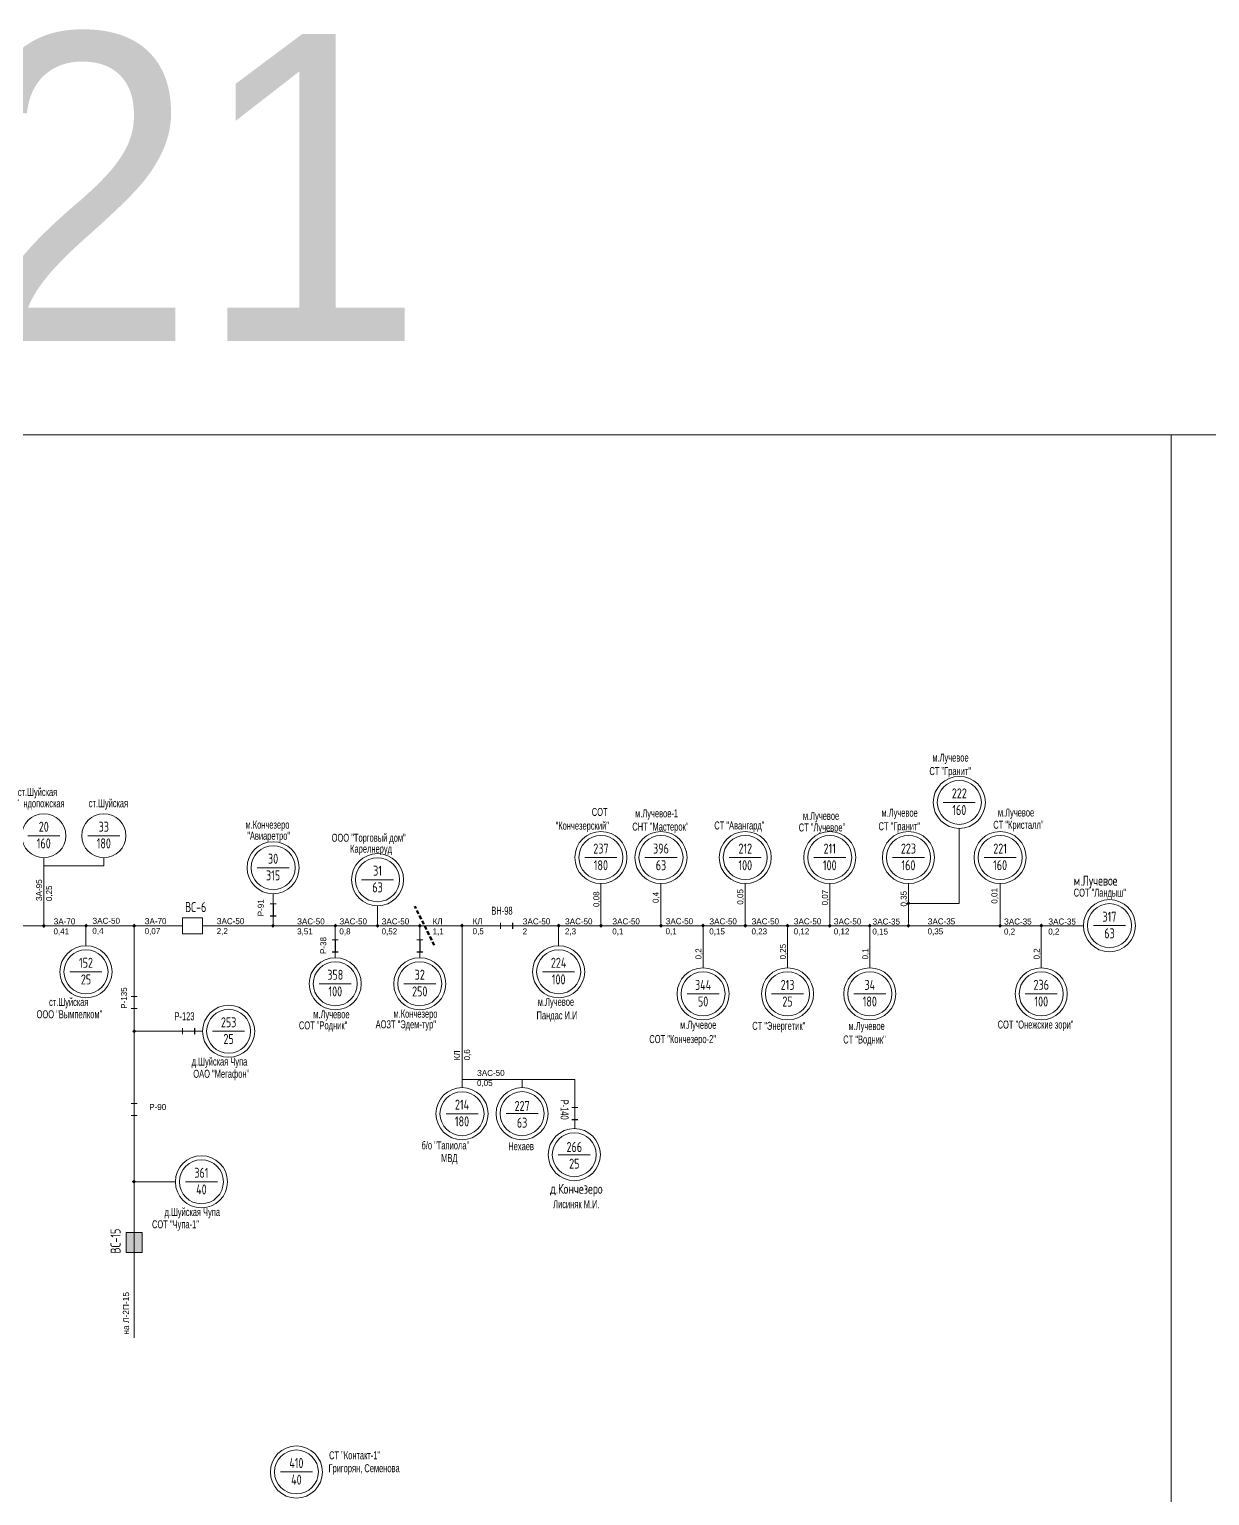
# Model space of a CAD drawing. Header units: millimetres. Extents: x 761 to 2477, y -1102 to -145.
# Drawn here: x 1239.4 to 1431.5, y -383.5 to -144.8 of the extents above; entities that cross this region are included whole.
import ezdxf
from ezdxf.enums import TextEntityAlignment as Align

# ---------------------------------------------------------------- set-up
doc = ezdxf.new("R2010")
doc.units = ezdxf.units.MM
doc.linetypes.add('HIDDEN', pattern=[9.525, 6.35, -3.175])
for name, color, linetype, lineweight in [('10_КВ', 250, 'Continuous', 18), ('АТРИБУТЫ', 7, 'Continuous', 13), ('РАЗЪЕД_РУБИЛЬН', 150, 'Continuous', 13), ('ТЕКСТ', 7, 'Continuous', 13)]:
    doc.layers.add(name, color=color, linetype=linetype, lineweight=lineweight)
doc.layers.add('Слой1', color=7, linetype='Continuous', lineweight=13, plot=False)
doc.layers.add('СХ_ОПЕРАТИВНАЯ', color=10, linetype='Continuous')
doc.layers.add('ШУНТ_РАЗЪЕД', color=161, linetype='Continuous')
doc.styles.add('ATTRIB', font='txt.shx', dxfattribs={"width": 0.7, "height": 5})
doc.styles.add('ТЕКСТ_МОДЕЛИ', font='txt.shx', dxfattribs={"width": 0.7, "height": 5})

# ---------------------------------------------------------------- blocks, each defined once
blk = doc.blocks.new('ОТВЕТВЛЕНИЕ')
at = {"color": 0, "linetype": 'ByBlock'}
blk.add_solid([(0, 1.06), (1.06, 0), (-1.06, 0), (0, -1.06)], dxfattribs=at)
blk = doc.blocks.new('ТРАНСФ_ПОДСТ')
at = {"color": 7}
blk.add_line((-8, -11), (8, -11), dxfattribs=at)
at = {"color": 0}
blk.add_circle((0, -11), 11, dxfattribs=at)
at = {"layer": 'АТРИБУТЫ', "style": 'ATTRIB', "width": 0.7, "flags": 4}
for tag, p in [('OBOZN', (0, -9)), ('MOCHNOCT', (0, -17.33))]:
    blk.add_attdef(tag, text='', height=5, dxfattribs=at).set_placement(p, align=Align.CENTER)
at = {"layer": 'АТРИБУТЫ', "style": 'ТЕКСТ_МОДЕЛИ', "width": 0.7}
blk.add_attdef('MESTO_1', text='', height=5, dxfattribs=at).set_placement((14, -11), align=Align.BOTTOM_LEFT)
blk.add_attdef('MESTO_2', text='', height=5, dxfattribs=at).set_placement((14, -12), align=Align.TOP_LEFT)
blk = doc.blocks.new('ВЫКЛЮЧАТЕЛЬ')
at = {"color": 0, "linetype": 'ByBlock'}
for p, q in [((0, 0), (0, -3)), ((0, -13), (0, -16))]:
    blk.add_line(p, q, dxfattribs=at)
blk.add_lwpolyline([(-4, -3), (4, -3), (4, -13), (-4, -13)], close=True, dxfattribs=at)
at = {"layer": 'АТРИБУТЫ', "style": 'ATTRIB', "width": 0.7}
blk.add_attdef('ДИСП_НОМ', text='', height=5, dxfattribs=at).set_placement((-6, -8), align=Align.MIDDLE_RIGHT)
at = {"layer": 'АТРИБУТЫ', "style": 'ATTRIB', "width": 0.7, "flags": 1}
blk.add_attdef('КОД', text='', height=5, dxfattribs=at).set_placement((-6, -14), align=Align.MIDDLE_RIGHT)
blk = doc.blocks.new('РАЗЪЕДИНИТЕЛЬ')
at = {"color": 0, "linetype": 'ByBlock'}
for p, q in [((0, 0), (0, -3)), ((0, -9), (0, -12))]:
    blk.add_line(p, q, dxfattribs=at)
at = {"layer": 'РАЗЪЕД_РУБИЛЬН', "color": 0, "linetype": 'ByBlock'}
blk.add_line((-1.5, -3), (1.5, -3), dxfattribs=at)
at = {"layer": 'СХ_ОПЕРАТИВНАЯ', "color": 0, "linetype": 'ByBlock'}
blk.add_line((-1.5, -9), (1.5, -9), dxfattribs=at)
at = {"layer": 'ШУНТ_РАЗЪЕД', "color": 0}
blk.add_line((0, -3), (0, -9), dxfattribs=at)
at = {"layer": 'РАЗЪЕД_РУБИЛЬН', "color": 7, "style": 'ATTRIB', "width": 0.7}
blk.add_attdef('ДИСП_НОМ', text='', height=5, dxfattribs=at).set_placement((-4.75, -6), align=Align.MIDDLE_RIGHT)
at = {"layer": 'РАЗЪЕД_РУБИЛЬН', "color": 7, "style": 'ATTRIB', "width": 0.7, "flags": 1}
blk.add_attdef('КОД', text='', height=5, dxfattribs=at).set_placement((-4.75, -12), align=Align.MIDDLE_RIGHT)
blk = doc.blocks.new('ВЫКЛ_НАГРУЗКИ')
at = {"color": 0, "linetype": 'ByBlock'}
for p, q in [((0, 0), (0, -3)), ((0, -9), (0, -12))]:
    blk.add_line(p, q, dxfattribs=at)
at = {"layer": 'РАЗЪЕД_РУБИЛЬН', "color": 0, "linetype": 'ByBlock'}
blk.add_line((-1.5, -3), (1.5, -3), dxfattribs=at)
at = {"layer": 'СХ_ОПЕРАТИВНАЯ', "color": 0, "linetype": 'ByBlock'}
blk.add_line((-1.5, -9), (1.5, -9), dxfattribs=at)
at = {"layer": 'РАЗЪЕД_РУБИЛЬН', "color": 7, "style": 'ATTRIB', "width": 0.7}
blk.add_attdef('ДИСП_НОМ', text='', height=5, dxfattribs=at).set_placement((-4.75, -6), align=Align.MIDDLE_RIGHT)
at = {"layer": 'РАЗЪЕД_РУБИЛЬН', "color": 7, "style": 'ATTRIB', "width": 0.7, "flags": 1}
blk.add_attdef('КОД', text='', height=5, dxfattribs=at).set_placement((-4.75, -12), align=Align.MIDDLE_RIGHT)

msp = doc.modelspace()

# ---------------------------------------------------------------- hatches: boundary and pattern name
at = {"layer": '10_КВ'}
h = msp.add_hatch(color=7, dxfattribs=at)
h.dxf.hatch_style = 1
h.paths.add_polyline_path([(1257.75, -340.7), (1255.14, -340.7), (1255.14, -343.96), (1257.75, -343.96)])
edge = h.paths.add_edge_path()
edge.add_line((1256.44, -343.96), (1256.44, -344.94))
edge = h.paths.add_edge_path()
edge.add_line((1256.44, -339.72), (1256.44, -340.7))
h.paths.add_polyline_path([(1254.63, -345.4), (1254.63, -339.64), (1252.19, -339.64), (1252.19, -345.4)], flags=9)

# ---------------------------------------------------------------- linework, layer by layer
at = {"layer": '10_КВ', "color": 7}
for p, q in [((1390.76, -274.87), (1390.76, -287.09)), ((1241.73, -280.95), (1241.73, -279.65)), ((1241.73, -290.73), (1241.73, -280.95)), ((1241.73, -280.95), (1251.5, -280.95)), ((1251.5, -280.95), (1251.5, -279.65)), ((1332.42, -290.38), (1332.42, -283.86)), ((1342.2, -290.38), (1342.2, -283.86)), ((1355.92, -290.38), (1355.92, -283.86)), ((1369.67, -290.37), (1369.67, -283.86)), ((1382.48, -290.37), (1382.48, -283.86)), ((1397.4, -290.37), (1397.4, -283.86)), ((1279.06, -286.17), (1279.06, -285.51)), ((1296.06, -290.73), (1296.06, -287.47)), ((1383.99, -287.09), (1382.48, -287.09)), ((1390.76, -287.09), (1383.99, -287.09)), ((1236.63, -290.73), (1241.73, -290.73)), ((1242.08, -290.73), (1248.6, -290.73)), ((1248.6, -293.99), (1248.6, -290.73)), ((1248.96, -290.73), (1256.1, -290.73)), ((1256.44, -291.07), (1256.44, -301.27)), ((1256.79, -290.73), (1263.31, -290.73)), ((1268.52, -290.73), (1278.72, -290.73)), ((1279.06, -290.73), (1279.06, -290.08)), ((1279.41, -290.73), (1289.18, -290.73)), ((1289.18, -290.73), (1289.18, -292.03)), ((1289.54, -290.73), (1296.06, -290.73)), ((1296.42, -290.73), (1302.93, -290.73)), ((1302.93, -290.73), (1302.93, -292.03)), ((1303.29, -290.73), (1309.81, -290.73)), ((1309.81, -290.73), (1309.81, -317.1)), ((1310.16, -290.72), (1323.2, -290.72)), ((1316.09, -290.72), (1318.04, -290.72)), ((1319.02, -290.72), (1325.54, -290.72)), ((1325.54, -293.98), (1325.54, -290.72)), ((1325.89, -290.72), (1342.18, -290.72)), ((1342.18, -290.72), (1348.7, -290.72)), ((1349.05, -297.59), (1349.05, -291.07)), ((1349.39, -290.72), (1355.91, -290.72)), ((1356.27, -290.72), (1362.78, -290.72)), ((1362.8, -297.58), (1362.8, -291.07)), ((1363.14, -290.72), (1376.17, -290.72)), ((1376.19, -297.58), (1376.19, -291.07)), ((1376.53, -290.72), (1383.05, -290.72)), ((1383.05, -290.72), (1397.57, -290.72)), ((1397.57, -290.72), (1404.09, -290.72)), ((1404.1, -297.58), (1404.1, -291.06)), ((1404.44, -290.72), (1410.96, -290.72)), ((1255.95, -302.25), (1256.93, -302.25)), ((1256.44, -301.27), (1256.44, -302.25)), ((1256.44, -304.21), (1256.44, -302.25)), ((1255.95, -304.21), (1256.93, -304.21)), ((1256.44, -305.18), (1256.44, -304.21)), ((1256.44, -305.18), (1256.44, -346.5)), ((1263.32, -307.91), (1256.44, -307.91)), ((1267.58, -307.91), (1264.3, -307.91)), ((1267.23, -307.91), (1267.58, -307.91)), ((1309.81, -311.97), (1309.81, -313.28)), ((1309.81, -315.79), (1319.58, -315.79)), ((1319.58, -315.79), (1319.58, -317.09)), ((1319.58, -315.79), (1328.16, -315.79)), ((1328.16, -315.79), (1328.16, -319.37)), ((1255.95, -319.68), (1256.93, -319.68)), ((1256.44, -321.64), (1256.44, -319.68)), ((1255.95, -321.64), (1256.93, -321.64)), ((1328.16, -320.35), (1328.16, -323.28)), ((1328.16, -323.28), (1328.16, -323.77)), ((1263.15, -332.42), (1256.44, -332.42)), ((1256.44, -346.5), (1256.44, -357.85))]:
    msp.add_line(p, q, dxfattribs=at)
at = {"layer": '10_КВ', "color": 6, "linetype": 'HIDDEN', "lineweight": 60, "ltscale": 0.1}
msp.add_line((1305.3, -293.9), (1302.11, -287.55), dxfattribs=at)
at = {"layer": '10_КВ', "color": 7}
for centre in [(1390.76, -270.64), (1332.42, -279.62), (1342.2, -279.62), (1355.92, -279.62), (1369.67, -279.62), (1382.48, -279.62), (1397.4, -279.62), (1279.06, -281.28), (1296.06, -283.23), (1415.2, -290.72), (1248.6, -298.22), (1289.18, -300.18), (1302.93, -300.18), (1325.54, -298.22), (1349.05, -301.82), (1362.8, -301.82), (1376.19, -301.82), (1404.1, -301.82), (1271.82, -307.91), (1309.81, -321.33), (1319.59, -321.33), (1328.09, -328), (1267.39, -332.42), (1282.85, -379.68)]:
    msp.add_circle(centre, 4.24, dxfattribs=at)
at = {"layer": 'Слой1', "color": 7}
msp.add_line((1425.25, -210.8), (1425.25, -507.8), dxfattribs=at)
at = {"layer": 'Слой1', "color": 3}
for points in [[(1005.25, -507.8), (1425.25, -507.8), (1425.25, -210.8), (1005.25, -210.8)], [(1425.25, -507.8), (1845.25, -507.8), (1845.25, -210.8), (1425.25, -210.8)]]:
    msp.add_lwpolyline(points, close=True, dxfattribs=at)

# ---------------------------------------------------------------- block references
at = {"layer": '10_КВ', "color": 7}
ref = msp.add_blockref('ТРАНСФ_ПОДСТ', (1390.76, -267.05), dxfattribs=dict(at, xscale=0.3258287999998697, yscale=0.3258287999998697, zscale=0.3258287999998697))
ref.add_attrib('MESTO_1', 'м.Лучевое', dxfattribs={"layer": 'АТРИБУТЫ', "height": 1.303, "width": 0.7}).set_placement((1386.37, -264.39), align=Align.BOTTOM_LEFT)
ref.add_attrib('MESTO_2', 'СТ "Гранит"', dxfattribs={"layer": 'АТРИБУТЫ', "height": 1.3033, "width": 0.7}).set_placement((1385.89, -264.89), align=Align.TOP_LEFT)
ref.add_attrib('OBOZN', '222', dxfattribs={"layer": 'АТРИБУТЫ', "height": 1.629, "style": 'ATTRIB', "width": 0.7, "flags": 4}).set_placement((1390.76, -269.99), align=Align.CENTER)
ref.add_attrib('MOCHNOCT', '160', dxfattribs={"layer": 'АТРИБУТЫ', "height": 1.629, "style": 'ATTRIB', "width": 0.7, "flags": 4}).set_placement((1390.76, -272.7), align=Align.CENTER)
ref = msp.add_blockref('ТРАНСФ_ПОДСТ', (1241.73, -272.48), dxfattribs=dict(at, xscale=0.3258287999998697, yscale=0.3258287999998697, zscale=0.3258287999998697))
ref.add_attrib('MESTO_1', 'ст.Шуйская', dxfattribs={"layer": 'АТРИБУТЫ', "height": 1.303, "width": 0.7}).set_placement((1237.51, -270), align=Align.BOTTOM_LEFT)
ref.add_attrib('MESTO_2', 'ул.Кондопожская', dxfattribs={"layer": 'АТРИБУТЫ', "height": 1.3033, "width": 0.7}).set_placement((1235.36, -270.15), align=Align.TOP_LEFT)
ref.add_attrib('OBOZN', '20', dxfattribs={"layer": 'АТРИБУТЫ', "height": 1.629, "style": 'ATTRIB', "width": 0.7, "flags": 4}).set_placement((1241.73, -275.42), align=Align.CENTER)
ref.add_attrib('MOCHNOCT', '160', dxfattribs={"layer": 'АТРИБУТЫ', "height": 1.629, "style": 'ATTRIB', "width": 0.7, "flags": 4}).set_placement((1241.73, -278.13), align=Align.CENTER)
ref = msp.add_blockref('ТРАНСФ_ПОДСТ', (1251.5, -272.48), dxfattribs=dict(at, xscale=0.3258287999998697, yscale=0.3258287999998697, zscale=0.3258287999998697))
ref.add_attrib('MESTO_1', 'ст.Шуйская', dxfattribs={"layer": 'АТРИБУТЫ', "height": 1.303, "width": 0.7}).set_placement((1249.05, -271.82), align=Align.BOTTOM_LEFT)
ref.add_attrib('OBOZN', '33', dxfattribs={"layer": 'АТРИБУТЫ', "height": 1.629, "style": 'ATTRIB', "width": 0.7, "flags": 4}).set_placement((1251.5, -275.42), align=Align.CENTER)
ref.add_attrib('MOCHNOCT', '180', dxfattribs={"layer": 'АТРИБУТЫ', "height": 1.629, "style": 'ATTRIB', "width": 0.7, "flags": 4}).set_placement((1251.5, -278.13), align=Align.CENTER)
ref = msp.add_blockref('ТРАНСФ_ПОДСТ', (1332.42, -276.04), dxfattribs=dict(at, xscale=0.3258287999998697, yscale=0.3258287999998697, zscale=0.3258287999998697))
ref.add_attrib('MESTO_1', 'СОТ', dxfattribs={"layer": 'АТРИБУТЫ', "height": 1.303, "width": 0.7}).set_placement((1330.93, -273.24), align=Align.BOTTOM_LEFT)
ref.add_attrib('MESTO_2', '"Кончезерский"', dxfattribs={"layer": 'АТРИБУТЫ', "height": 1.3033, "width": 0.7}).set_placement((1325.05, -273.78), align=Align.TOP_LEFT)
ref.add_attrib('OBOZN', '237', dxfattribs={"layer": 'АТРИБУТЫ', "height": 1.629, "style": 'ATTRIB', "width": 0.7, "flags": 4}).set_placement((1332.42, -278.97), align=Align.CENTER)
ref.add_attrib('MOCHNOCT', '180', dxfattribs={"layer": 'АТРИБУТЫ', "height": 1.629, "style": 'ATTRIB', "width": 0.7, "flags": 4}).set_placement((1332.42, -281.69), align=Align.CENTER)
ref = msp.add_blockref('ТРАНСФ_ПОДСТ', (1342.2, -276.04), dxfattribs=dict(at, xscale=0.3258287999998697, yscale=0.3258287999998697, zscale=0.3258287999998697))
ref.add_attrib('MESTO_1', 'м.Лучевое-1', dxfattribs={"layer": 'АТРИБУТЫ', "height": 1.3033, "width": 0.7}).set_placement((1337.99, -273.47), align=Align.BOTTOM_LEFT)
ref.add_attrib('MESTO_2', 'СНТ "Мастерок"', dxfattribs={"layer": 'АТРИБУТЫ', "height": 1.3033, "width": 0.7}).set_placement((1337.53, -273.93), align=Align.TOP_LEFT)
ref.add_attrib('OBOZN', '396', dxfattribs={"layer": 'АТРИБУТЫ', "height": 1.629, "style": 'ATTRIB', "width": 0.7, "flags": 4}).set_placement((1342.2, -278.97), align=Align.CENTER)
ref.add_attrib('MOCHNOCT', '63', dxfattribs={"layer": 'АТРИБУТЫ', "height": 1.629, "style": 'ATTRIB', "width": 0.7, "flags": 4}).set_placement((1342.2, -281.69), align=Align.CENTER)
ref = msp.add_blockref('ТРАНСФ_ПОДСТ', (1369.67, -276.04), dxfattribs=dict(at, xscale=0.3258287999998697, yscale=0.3258287999998697, zscale=0.3258287999998697))
ref.add_attrib('MESTO_1', 'м.Лучевое', dxfattribs={"layer": 'АТРИБУТЫ', "height": 1.303, "width": 0.7}).set_placement((1365.3, -273.88), align=Align.BOTTOM_LEFT)
ref.add_attrib('MESTO_2', 'СТ "Лучевое"', dxfattribs={"layer": 'АТРИБУТЫ', "height": 1.3033, "width": 0.7}).set_placement((1364.62, -274.07), align=Align.TOP_LEFT)
ref.add_attrib('OBOZN', '211', dxfattribs={"layer": 'АТРИБУТЫ', "height": 1.629, "style": 'ATTRIB', "width": 0.7, "flags": 4}).set_placement((1369.67, -278.97), align=Align.CENTER)
ref.add_attrib('MOCHNOCT', '100', dxfattribs={"layer": 'АТРИБУТЫ', "height": 1.629, "style": 'ATTRIB', "width": 0.7, "flags": 4}).set_placement((1369.67, -281.69), align=Align.CENTER)
ref = msp.add_blockref('ТРАНСФ_ПОДСТ', (1382.48, -276.04), dxfattribs=dict(at, xscale=0.3258287999998697, yscale=0.3258287999998697, zscale=0.3258287999998697))
ref.add_attrib('MESTO_1', 'м.Лучевое', dxfattribs={"layer": 'АТРИБУТЫ', "height": 1.303, "width": 0.7}).set_placement((1378.09, -273.37), align=Align.BOTTOM_LEFT)
ref.add_attrib('MESTO_2', 'СТ "Гранит"', dxfattribs={"layer": 'АТРИБУТЫ', "height": 1.3033, "width": 0.7}).set_placement((1377.61, -273.87), align=Align.TOP_LEFT)
ref.add_attrib('OBOZN', '223', dxfattribs={"layer": 'АТРИБУТЫ', "height": 1.629, "style": 'ATTRIB', "width": 0.7, "flags": 4}).set_placement((1382.48, -278.97), align=Align.CENTER)
ref.add_attrib('MOCHNOCT', '160', dxfattribs={"layer": 'АТРИБУТЫ', "height": 1.629, "style": 'ATTRIB', "width": 0.7, "flags": 4}).set_placement((1382.48, -281.69), align=Align.CENTER)
ref = msp.add_blockref('ТРАНСФ_ПОДСТ', (1397.4, -276.04), dxfattribs=dict(at, xscale=0.3258287999998697, yscale=0.3258287999998697, zscale=0.3258287999998697))
ref.add_attrib('MESTO_1', 'м.Лучевое', dxfattribs={"layer": 'АТРИБУТЫ', "height": 1.303, "width": 0.7}).set_placement((1397.04, -273.33), align=Align.BOTTOM_LEFT)
ref.add_attrib('MESTO_2', 'СТ "Кристалл"', dxfattribs={"layer": 'АТРИБУТЫ', "height": 1.3033, "width": 0.7}).set_placement((1396.29, -273.64), align=Align.TOP_LEFT)
ref.add_attrib('OBOZN', '221', dxfattribs={"layer": 'АТРИБУТЫ', "height": 1.629, "style": 'ATTRIB', "width": 0.7, "flags": 4}).set_placement((1397.4, -278.97), align=Align.CENTER)
ref.add_attrib('MOCHNOCT', '160', dxfattribs={"layer": 'АТРИБУТЫ', "height": 1.629, "style": 'ATTRIB', "width": 0.7, "flags": 4}).set_placement((1397.4, -281.68), align=Align.CENTER)
ref = msp.add_blockref('ТРАНСФ_ПОДСТ', (1279.06, -277.69), dxfattribs=dict(at, xscale=0.3258287999998697, yscale=0.3258287999998697, zscale=0.3258287999998697))
ref.add_attrib('MESTO_1', 'м.Кончезеро', dxfattribs={"layer": 'АТРИБУТЫ', "height": 1.3033, "width": 0.7}).set_placement((1274.57, -275.31), align=Align.BOTTOM_LEFT)
ref.add_attrib('MESTO_2', '"Авиаретро"', dxfattribs={"layer": 'АТРИБУТЫ', "height": 1.3033, "width": 0.7}).set_placement((1274.85, -275.42), align=Align.TOP_LEFT)
ref.add_attrib('OBOZN', '30', dxfattribs={"layer": 'АТРИБУТЫ', "height": 1.629, "style": 'ATTRIB', "width": 0.7, "flags": 4}).set_placement((1279.06, -280.63), align=Align.CENTER)
ref.add_attrib('MOCHNOCT', '315', dxfattribs={"layer": 'АТРИБУТЫ', "height": 1.629, "style": 'ATTRIB', "width": 0.7, "flags": 4}).set_placement((1279.06, -283.34), align=Align.CENTER)
ref = msp.add_blockref('ТРАНСФ_ПОДСТ', (1355.92, -276.04), dxfattribs=dict(at, xscale=0.3258287999998697, yscale=0.3258287999998697, zscale=0.3258287999998697))
ref.add_attrib('MESTO_1', 'СТ "Авангард"', dxfattribs={"layer": 'АТРИБУТЫ', "height": 1.3033, "width": 0.7}).set_placement((1350.88, -275.44), align=Align.BOTTOM_LEFT)
ref.add_attrib('OBOZN', '212', dxfattribs={"layer": 'АТРИБУТЫ', "height": 1.629, "style": 'ATTRIB', "width": 0.7, "flags": 4}).set_placement((1355.92, -278.97), align=Align.CENTER)
ref.add_attrib('MOCHNOCT', '100', dxfattribs={"layer": 'АТРИБУТЫ', "height": 1.629, "style": 'ATTRIB', "width": 0.7, "flags": 4}).set_placement((1355.92, -281.69), align=Align.CENTER)
ref = msp.add_blockref('ТРАНСФ_ПОДСТ', (1296.06, -279.65), dxfattribs=dict(at, xscale=0.3258287999998697, yscale=0.3258287999998697, zscale=0.3258287999998697))
ref.add_attrib('MESTO_1', 'ООО "Торговый дом"', dxfattribs={"layer": 'АТРИБУТЫ', "height": 1.3033, "width": 0.7}).set_placement((1288.59, -277.44), align=Align.BOTTOM_LEFT)
ref.add_attrib('MESTO_2', 'Карелнеруд', dxfattribs={"layer": 'АТРИБУТЫ', "height": 1.303, "width": 0.7}).set_placement((1291.6, -277.53), align=Align.TOP_LEFT)
ref.add_attrib('OBOZN', '31', dxfattribs={"layer": 'АТРИБУТЫ', "height": 1.629, "style": 'ATTRIB', "width": 0.7, "flags": 4}).set_placement((1296.06, -282.58), align=Align.CENTER)
ref.add_attrib('MOCHNOCT', '63', dxfattribs={"layer": 'АТРИБУТЫ', "height": 1.629, "style": 'ATTRIB', "width": 0.7, "flags": 4}).set_placement((1296.06, -285.3), align=Align.CENTER)
ref = msp.add_blockref('ТРАНСФ_ПОДСТ', (1415.2, -287.13), dxfattribs=dict(at, xscale=0.3258287999998697, yscale=0.3258287999998697, zscale=0.3258287999998697))
ref.add_attrib('MESTO_1', 'м.Лучевое ', dxfattribs={"layer": 'АТРИБУТЫ', "height": 1.629, "style": 'ТЕКСТ_МОДЕЛИ', "width": 0.7}).set_placement((1409.38, -284.68), align=Align.BOTTOM_LEFT)
ref.add_attrib('MESTO_2', 'СОТ "Ландыш"', dxfattribs={"layer": 'АТРИБУТЫ', "height": 1.3033, "width": 0.7}).set_placement((1409.38, -284.68), align=Align.TOP_LEFT)
ref.add_attrib('OBOZN', '317', dxfattribs={"layer": 'АТРИБУТЫ', "height": 1.629, "style": 'ATTRIB', "width": 0.7, "flags": 4}).set_placement((1415.2, -290.07), align=Align.CENTER)
ref.add_attrib('MOCHNOCT', '63', dxfattribs={"layer": 'АТРИБУТЫ', "height": 1.629, "style": 'ATTRIB', "width": 0.7, "flags": 4}).set_placement((1415.2, -292.78), align=Align.CENTER)
at = {"layer": '10_КВ', "color": 7, "xscale": 0.3258287999998697, "yscale": 0.3258287999998697, "zscale": 0.3258287999998697}
for name, p in [('РАЗЪЕДИНИТЕЛЬ', (1279.06, -286.17)), ('ОТВЕТВЛЕНИЕ', (1382.48, -287.09)), ('ОТВЕТВЛЕНИЕ', (1241.74, -290.73)), ('ОТВЕТВЛЕНИЕ', (1248.61, -290.73)), ('ОТВЕТВЛЕНИЕ', (1256.44, -290.73)), ('ОТВЕТВЛЕНИЕ', (1279.06, -290.73)), ('ОТВЕТВЛЕНИЕ', (1289.2, -290.73)), ('ОТВЕТВЛЕНИЕ', (1296.07, -290.73)), ('ОТВЕТВЛЕНИЕ', (1302.94, -290.73)), ('ОТВЕТВЛЕНИЕ', (1309.82, -290.72)), ('ОТВЕТВЛЕНИЕ', (1325.55, -290.72)), ('ОТВЕТВЛЕНИЕ', (1332.42, -290.72)), ('ОТВЕТВЛЕНИЕ', (1342.2, -290.72)), ('ОТВЕТВЛЕНИЕ', (1349.05, -290.72)), ('ОТВЕТВЛЕНИЕ', (1355.92, -290.72)), ('ОТВЕТВЛЕНИЕ', (1362.8, -290.72)), ('ОТВЕТВЛЕНИЕ', (1369.67, -290.72)), ('ОТВЕТВЛЕНИЕ', (1376.19, -290.72)), ('ОТВЕТВЛЕНИЕ', (1382.48, -290.72)), ('ОТВЕТВЛЕНИЕ', (1397.4, -290.72)), ('ОТВЕТВЛЕНИЕ', (1404.1, -290.72)), ('РАЗЪЕДИНИТЕЛЬ', (1289.18, -292.03)), ('РАЗЪЕДИНИТЕЛЬ', (1302.93, -292.03)), ('ОТВЕТВЛЕНИЕ', (1256.46, -307.91)), ('ОТВЕТВЛЕНИЕ', (1256.42, -332.39))]:
    msp.add_blockref(name, p, dxfattribs=at)
at = {"layer": '10_КВ', "color": 7}
ref = msp.add_blockref('ВЫКЛЮЧАТЕЛЬ', (1268.52, -290.73), dxfattribs=dict(at, xscale=-0.3258287999998697, yscale=0.3258287999999857, zscale=0.3258288000000001, rotation=270))
ref.add_attrib('ДИСП_НОМ', 'ВС-6', dxfattribs={"layer": 'АТРИБУТЫ', "height": 1.629, "style": 'ATTRIB', "width": 0.7}).set_placement((1268.19, -287.69), align=Align.MIDDLE_RIGHT)
ref = msp.add_blockref('ВЫКЛ_НАГРУЗКИ', (1315.11, -290.72), dxfattribs=dict(at, xscale=-0.3258288000000147, yscale=0.3258288000000147, zscale=0.3258288000000001, rotation=90))
ref.add_attrib('ДИСП_НОМ', 'ВН-98', dxfattribs={"layer": 'РАЗЪЕД_РУБИЛЬН', "color": 7, "height": 1.303, "width": 0.7}).set_placement((1318.04, -288.28), align=Align.MIDDLE_RIGHT)
at = {"layer": '10_КВ', "color": 7, "xscale": -0.3258287999998695, "yscale": 0.3258287999998698, "zscale": 0.3258287999998697, "rotation": 180.0249082822256}
msp.add_blockref('ОТВЕТВЛЕНИЕ', (1309.82, -290.73), dxfattribs=at)
at = {"layer": '10_КВ', "color": 7}
ref = msp.add_blockref('ТРАНСФ_ПОДСТ', (1248.6, -294.64), dxfattribs=dict(at, xscale=0.3258287999998697, yscale=0.3258287999998697, zscale=0.3258287999998697))
ref.add_attrib('MESTO_1', 'ст.Шуйская', dxfattribs={"layer": 'АТРИБУТЫ', "height": 1.303, "width": 0.7}).set_placement((1242.59, -304.19), align=Align.BOTTOM_LEFT)
ref.add_attrib('MESTO_2', 'ООО "Вымпелком"', dxfattribs={"layer": 'АТРИБУТЫ', "height": 1.3033, "width": 0.7}).set_placement((1240.56, -304.49), align=Align.TOP_LEFT)
ref.add_attrib('OBOZN', '152', dxfattribs={"layer": 'АТРИБУТЫ', "height": 1.629, "style": 'ATTRIB', "width": 0.7, "flags": 4}).set_placement((1248.6, -297.57), align=Align.CENTER)
ref.add_attrib('MOCHNOCT', '25', dxfattribs={"layer": 'АТРИБУТЫ', "height": 1.629, "style": 'ATTRIB', "width": 0.7, "flags": 4}).set_placement((1248.6, -300.29), align=Align.CENTER)
ref = msp.add_blockref('ТРАНСФ_ПОДСТ', (1325.54, -294.63), dxfattribs=dict(at, xscale=0.3258287999998697, yscale=0.3258287999998697, zscale=0.3258287999998697))
ref.add_attrib('MESTO_1', 'м.Лучевое', dxfattribs={"layer": 'АТРИБУТЫ', "height": 1.303, "width": 0.7}).set_placement((1322.15, -304.16), align=Align.BOTTOM_LEFT)
ref.add_attrib('MESTO_2', 'Пандас И.И', dxfattribs={"layer": 'АТРИБУТЫ', "height": 1.303, "width": 0.7}).set_placement((1321.94, -304.67), align=Align.TOP_LEFT)
ref.add_attrib('OBOZN', '224', dxfattribs={"layer": 'АТРИБУТЫ', "height": 1.629, "style": 'ATTRIB', "width": 0.7, "flags": 4}).set_placement((1325.54, -297.57), align=Align.CENTER)
ref.add_attrib('MOCHNOCT', '100', dxfattribs={"layer": 'АТРИБУТЫ', "height": 1.629, "style": 'ATTRIB', "width": 0.7, "flags": 4}).set_placement((1325.54, -300.28), align=Align.CENTER)
ref = msp.add_blockref('ТРАНСФ_ПОДСТ', (1289.18, -296.59), dxfattribs=dict(at, xscale=0.3258287999998697, yscale=0.3258287999998697, zscale=0.3258287999998697))
ref.add_attrib('MESTO_1', 'м.Лучевое', dxfattribs={"layer": 'АТРИБУТЫ', "height": 1.303, "width": 0.7}).set_placement((1285.6, -306.19), align=Align.BOTTOM_LEFT)
ref.add_attrib('MESTO_2', 'СОТ "Родник"', dxfattribs={"layer": 'АТРИБУТЫ', "height": 1.3033, "width": 0.7}).set_placement((1283.26, -306.3), align=Align.TOP_LEFT)
ref.add_attrib('OBOZN', '358', dxfattribs={"layer": 'АТРИБУТЫ', "height": 1.629, "style": 'ATTRIB', "width": 0.7, "flags": 4}).set_placement((1289.18, -299.53), align=Align.CENTER)
ref.add_attrib('MOCHNOCT', '100', dxfattribs={"layer": 'АТРИБУТЫ', "height": 1.629, "style": 'ATTRIB', "width": 0.7, "flags": 4}).set_placement((1289.18, -302.24), align=Align.CENTER)
ref = msp.add_blockref('ТРАНСФ_ПОДСТ', (1302.93, -296.59), dxfattribs=dict(at, xscale=0.3258287999998697, yscale=0.3258287999998697, zscale=0.3258287999998697))
ref.add_attrib('MESTO_1', 'м.Кончезеро', dxfattribs={"layer": 'АТРИБУТЫ', "height": 1.3033, "width": 0.7}).set_placement((1298.66, -306.1), align=Align.BOTTOM_LEFT)
ref.add_attrib('MESTO_2', 'АОЗТ "Эдем-тур"', dxfattribs={"layer": 'АТРИБУТЫ', "height": 1.3033, "width": 0.7}).set_placement((1295.75, -306.13), align=Align.TOP_LEFT)
ref.add_attrib('OBOZN', '32', dxfattribs={"layer": 'АТРИБУТЫ', "height": 1.629, "style": 'ATTRIB', "width": 0.7, "flags": 4}).set_placement((1302.93, -299.52), align=Align.CENTER)
ref.add_attrib('MOCHNOCT', '250', dxfattribs={"layer": 'АТРИБУТЫ', "height": 1.629, "style": 'ATTRIB', "width": 0.7, "flags": 4}).set_placement((1302.93, -302.24), align=Align.CENTER)
ref = msp.add_blockref('ТРАНСФ_ПОДСТ', (1349.05, -298.24), dxfattribs=dict(at, xscale=0.3258287999998697, yscale=0.3258287999998697, zscale=0.3258287999998697))
ref.add_attrib('MESTO_1', 'м.Лучевое', dxfattribs={"layer": 'АТРИБУТЫ', "height": 1.303, "width": 0.7}).set_placement((1345.3, -307.9), align=Align.BOTTOM_LEFT)
ref.add_attrib('MESTO_2', 'СОТ "Кончезеро-2"', dxfattribs={"layer": 'АТРИБУТЫ', "height": 1.3033, "width": 0.7}).set_placement((1340.3, -308.53), align=Align.TOP_LEFT)
ref.add_attrib('OBOZN', '344', dxfattribs={"layer": 'АТРИБУТЫ', "height": 1.629, "style": 'ATTRIB', "width": 0.7, "flags": 4}).set_placement((1349.05, -301.17), align=Align.CENTER)
ref.add_attrib('MOCHNOCT', '50', dxfattribs={"layer": 'АТРИБУТЫ', "height": 1.629, "style": 'ATTRIB', "width": 0.7, "flags": 4}).set_placement((1349.05, -303.88), align=Align.CENTER)
ref = msp.add_blockref('ТРАНСФ_ПОДСТ', (1362.8, -298.24), dxfattribs=dict(at, xscale=0.3258287999998697, yscale=0.3258287999998697, zscale=0.3258287999998697))
ref.add_attrib('MESTO_1', 'СТ "Энергетик"', dxfattribs={"layer": 'АТРИБУТЫ', "height": 1.3033, "width": 0.7}).set_placement((1357.05, -308.07), align=Align.BOTTOM_LEFT)
ref.add_attrib('OBOZN', '213', dxfattribs={"layer": 'АТРИБУТЫ', "height": 1.629, "style": 'ATTRIB', "width": 0.7, "flags": 4}).set_placement((1362.8, -301.17), align=Align.CENTER)
ref.add_attrib('MOCHNOCT', '25', dxfattribs={"layer": 'АТРИБУТЫ', "height": 1.629, "style": 'ATTRIB', "width": 0.7, "flags": 4}).set_placement((1362.8, -303.88), align=Align.CENTER)
ref = msp.add_blockref('ТРАНСФ_ПОДСТ', (1376.19, -298.23), dxfattribs=dict(at, xscale=0.3258287999998697, yscale=0.3258287999998697, zscale=0.3258287999998697))
ref.add_attrib('MESTO_1', 'м.Лучевое', dxfattribs={"layer": 'АТРИБУТЫ', "height": 1.303, "width": 0.7}).set_placement((1372.72, -308.1), align=Align.BOTTOM_LEFT)
ref.add_attrib('MESTO_2', 'СТ "Водник"', dxfattribs={"layer": 'АТРИБУТЫ', "height": 1.3033, "width": 0.7}).set_placement((1371.87, -308.6), align=Align.TOP_LEFT)
ref.add_attrib('OBOZN', '34', dxfattribs={"layer": 'АТРИБУТЫ', "height": 1.629, "style": 'ATTRIB', "width": 0.7, "flags": 4}).set_placement((1376.19, -301.17), align=Align.CENTER)
ref.add_attrib('MOCHNOCT', '180', dxfattribs={"layer": 'АТРИБУТЫ', "height": 1.629, "style": 'ATTRIB', "width": 0.7, "flags": 4}).set_placement((1376.19, -303.88), align=Align.CENTER)
ref = msp.add_blockref('ТРАНСФ_ПОДСТ', (1404.1, -298.23), dxfattribs=dict(at, xscale=0.3258287999998697, yscale=0.3258287999998697, zscale=0.3258287999998697))
ref.add_attrib('MESTO_1', 'СОТ "Онежские зори"', dxfattribs={"layer": 'АТРИБУТЫ', "height": 1.3033, "width": 0.7}).set_placement((1397, -307.86), align=Align.BOTTOM_LEFT)
ref.add_attrib('OBOZN', '236', dxfattribs={"layer": 'АТРИБУТЫ', "height": 1.629, "style": 'ATTRIB', "width": 0.7, "flags": 4}).set_placement((1404.1, -301.16), align=Align.CENTER)
ref.add_attrib('MOCHNOCT', '100', dxfattribs={"layer": 'АТРИБУТЫ', "height": 1.629, "style": 'ATTRIB', "width": 0.7, "flags": 4}).set_placement((1404.1, -303.88), align=Align.CENTER)
ref = msp.add_blockref('ВЫКЛ_НАГРУЗКИ', (1263.32, -307.91), dxfattribs=dict(at, xscale=-0.3258288000000147, yscale=0.3258288000000147, zscale=0.3258288000000001, rotation=90))
ref.add_attrib('ДИСП_НОМ', 'Р-123', dxfattribs={"layer": 'РАЗЪЕД_РУБИЛЬН', "color": 7, "height": 1.303, "width": 0.7}).set_placement((1266.26, -305.47), align=Align.MIDDLE_RIGHT)
ref = msp.add_blockref('ТРАНСФ_ПОДСТ', (1271.82, -304.33), dxfattribs=dict(at, xscale=0.3258287999998697, yscale=0.3258287999998697, zscale=0.3258287999998697))
ref.add_attrib('MESTO_1', 'д.Шуйская Чупа', dxfattribs={"layer": 'АТРИБУТЫ', "height": 1.3033, "width": 0.7}).set_placement((1265.81, -313.88), align=Align.BOTTOM_LEFT)
ref.add_attrib('MESTO_2', 'ОАО "Мегафон"', dxfattribs={"layer": 'АТРИБУТЫ', "height": 1.3033, "width": 0.7}).set_placement((1266.07, -314.18), align=Align.TOP_LEFT)
ref.add_attrib('OBOZN', '253', dxfattribs={"layer": 'АТРИБУТЫ', "height": 1.629, "style": 'ATTRIB', "width": 0.7, "flags": 4}).set_placement((1271.82, -307.26), align=Align.CENTER)
ref.add_attrib('MOCHNOCT', '25', dxfattribs={"layer": 'АТРИБУТЫ', "height": 1.629, "style": 'ATTRIB', "width": 0.7, "flags": 4}).set_placement((1271.82, -309.97), align=Align.CENTER)
ref = msp.add_blockref('ТРАНСФ_ПОДСТ', (1309.81, -317.75), dxfattribs=dict(at, xscale=0.3258287999998697, yscale=0.3258287999998697, zscale=0.3258287999998697))
ref.add_attrib('MESTO_1', 'б/о "Тапиола"', dxfattribs={"layer": 'АТРИБУТЫ', "height": 1.3033, "width": 0.7}).set_placement((1303.22, -327.53), align=Align.BOTTOM_LEFT)
ref.add_attrib('MESTO_2', 'МВД', dxfattribs={"layer": 'АТРИБУТЫ', "height": 1.303, "width": 0.7}).set_placement((1306.42, -327.91), align=Align.TOP_LEFT)
ref.add_attrib('OBOZN', '214', dxfattribs={"layer": 'АТРИБУТЫ', "height": 1.629, "style": 'ATTRIB', "width": 0.7, "flags": 4}).set_placement((1309.81, -320.68), align=Align.CENTER)
ref.add_attrib('MOCHNOCT', '180', dxfattribs={"layer": 'АТРИБУТЫ', "height": 1.629, "style": 'ATTRIB', "width": 0.7, "flags": 4}).set_placement((1309.81, -323.4), align=Align.CENTER)
ref = msp.add_blockref('ТРАНСФ_ПОДСТ', (1319.59, -324.91), dxfattribs=dict(at, xscale=-0.3258287999998695, yscale=0.3258287999998698, zscale=0.3258287999998697, rotation=180.0249082822256))
ref.add_attrib('MESTO_1', 'Нехаев', dxfattribs={"layer": 'АТРИБУТЫ', "height": 1.303, "rotation": 0.0249, "width": 0.7}).set_placement((1317.34, -327.67), align=Align.BOTTOM_LEFT)
ref.add_attrib('OBOZN', '63', dxfattribs={"layer": 'АТРИБУТЫ', "height": 1.629, "rotation": 0.0249, "style": 'ATTRIB', "width": 0.7, "flags": 4}).set_placement((1319.59, -323.61), align=Align.CENTER)
ref.add_attrib('MOCHNOCT', '227', dxfattribs={"layer": 'АТРИБУТЫ', "height": 1.629, "rotation": 0.0249, "style": 'ATTRIB', "width": 0.7, "flags": 4}).set_placement((1319.59, -320.89), align=Align.CENTER)
ref = msp.add_blockref('ВЫКЛ_НАГРУЗКИ', (1328.16, -319.37), dxfattribs=dict(at, xscale=0.3258288000000146, yscale=0.3258288000000146, zscale=0.3258288000000146, rotation=0.02490828222559147))
ref.add_attrib('ДИСП_НОМ', 'Р-140', dxfattribs={"layer": 'РАЗЪЕД_РУБИЛЬН', "color": 7, "height": 1.303, "rotation": 270.0249, "width": 0.7}).set_placement((1326.51, -322.3), align=Align.MIDDLE_RIGHT)
ref = msp.add_blockref('ТРАНСФ_ПОДСТ', (1328.09, -331.59), dxfattribs=dict(at, xscale=-0.3258287999998695, yscale=0.3258287999998698, zscale=0.3258287999998697, rotation=180.0249082822256))
ref.add_attrib('MESTO_1', 'Лисиняк М.И.', dxfattribs={"layer": 'АТРИБУТЫ', "height": 1.3033, "rotation": 0.0249, "width": 0.7}).set_placement((1324.64, -337.11), align=Align.BOTTOM_LEFT)
ref.add_attrib('MESTO_2', 'д.Кончезеро', dxfattribs={"layer": 'АТРИБУТЫ', "height": 1.6291, "rotation": 0.0249, "style": 'ТЕКСТ_МОДЕЛИ', "width": 0.7}).set_placement((1324.14, -332.75), align=Align.TOP_LEFT)
ref.add_attrib('OBOZN', '25', dxfattribs={"layer": 'АТРИБУТЫ', "height": 1.629, "rotation": 0.0249, "style": 'ATTRIB', "width": 0.7, "flags": 4}).set_placement((1328.09, -330.28), align=Align.CENTER)
ref.add_attrib('MOCHNOCT', '266', dxfattribs={"layer": 'АТРИБУТЫ', "height": 1.629, "rotation": 0.0249, "style": 'ATTRIB', "width": 0.7, "flags": 4}).set_placement((1328.09, -327.57), align=Align.CENTER)
ref = msp.add_blockref('ТРАНСФ_ПОДСТ', (1267.39, -328.83), dxfattribs=dict(at, xscale=0.3258287999998697, yscale=0.3258287999998697, zscale=0.3258287999998697))
ref.add_attrib('MESTO_1', 'д.Шуйская Чупа', dxfattribs={"layer": 'АТРИБУТЫ', "height": 1.3033, "width": 0.7}).set_placement((1261.38, -338.38), align=Align.BOTTOM_LEFT)
ref.add_attrib('MESTO_2', 'СОТ "Чупа-1"', dxfattribs={"layer": 'АТРИБУТЫ', "height": 1.3033, "width": 0.7}).set_placement((1259.35, -338.69), align=Align.TOP_LEFT)
ref.add_attrib('OBOZN', '361', dxfattribs={"layer": 'АТРИБУТЫ', "height": 1.629, "style": 'ATTRIB', "width": 0.7, "flags": 4}).set_placement((1267.39, -331.77), align=Align.CENTER)
ref.add_attrib('MOCHNOCT', '40', dxfattribs={"layer": 'АТРИБУТЫ', "height": 1.629, "style": 'ATTRIB', "width": 0.7, "flags": 4}).set_placement((1267.39, -334.48), align=Align.CENTER)
ref = msp.add_blockref('ВЫКЛЮЧАТЕЛЬ', (1256.44, -339.72), dxfattribs=dict(at, xscale=-0.3258288000000147, yscale=0.3258288000000147, zscale=0.3258288000000001))
ref.add_attrib('ДИСП_НОМ', 'ВС-15', dxfattribs={"layer": 'АТРИБУТЫ', "height": 1.629, "rotation": 90, "style": 'ATTRIB', "width": 0.7}).set_placement((1253.41, -340.05), align=Align.MIDDLE_RIGHT)
ref = msp.add_blockref('ТРАНСФ_ПОДСТ', (1282.85, -376.09), dxfattribs=dict(at, xscale=0.3258253513887511, yscale=0.3258253513887511, zscale=0.3258253513887511))
ref.add_attrib('MESTO_1', 'СТ "Контакт-1"', dxfattribs={"layer": 'АТРИБУТЫ', "height": 1.3033, "width": 0.7}).set_placement((1288.17, -378), align=Align.BOTTOM_LEFT)
ref.add_attrib('MESTO_2', 'Григорян, Семенова', dxfattribs={"layer": 'АТРИБУТЫ', "height": 1.3033, "width": 0.7}).set_placement((1288.08, -378.41), align=Align.TOP_LEFT)
ref.add_attrib('OBOZN', '410', dxfattribs={"layer": 'АТРИБУТЫ', "height": 1.629, "style": 'ATTRIB', "width": 0.7, "flags": 4}).set_placement((1282.85, -379.03), align=Align.CENTER)
ref.add_attrib('MOCHNOCT', '40', dxfattribs={"layer": 'АТРИБУТЫ', "height": 1.629, "style": 'ATTRIB', "width": 0.7, "flags": 4}).set_placement((1282.85, -381.74), align=Align.CENTER)

# ---------------------------------------------------------------- texts
at = {"layer": 'ТЕКСТ', "color": 7, "attachment_point": 1}
for s, insert, char_height, width in [('ПС-21', (1110.74, -145.5), 50, 39.4393), ('ЗА-70\\P0,41', (1243.31, -289.53), 0.977, 31.3619), ('ЗАС-50\\P0,4', (1249.64, -289.44), 0.977, 31.3619), ('ЗА-70\\P0,07', (1258.15, -289.49), 0.977, 9.8669), ('ЗАС-50\\P2,2', (1269.88, -289.49), 0.977, 9.8669), ('ЗАС-50\\P3,51', (1282.97, -289.53), 0.977, 31.3619), ('ЗАС-50\\P0,8', (1289.85, -289.53), 0.977, 31.3619), ('ЗАС-50\\P0,52', (1296.72, -289.53), 0.977, 31.3619), ('КЛ\\P1,1', (1305.02, -289.53), 0.977, 31.3619), ('КЛ\\P0,5', (1311.54, -289.5), 0.977, 31.3619), ('ЗАС-50\\P2', (1319.68, -289.53), 0.977, 31.3619), ('ЗАС-50\\P2,3', (1326.56, -289.53), 0.977, 31.3619), ('ЗАС-50\\P0,1', (1334.27, -289.53), 0.977, 31.3619), ('ЗАС-50\\P0,1', (1342.94, -289.5), 0.977, 31.3619), ('ЗАС-50\\P0,15', (1350.06, -289.53), 0.977, 31.3619), ('ЗАС-50\\P0,23', (1356.93, -289.53), 0.977, 31.3619), ('ЗАС-50\\P0,12', (1363.8, -289.53), 0.977, 31.3619), ('ЗАС-50\\P0,12', (1370.32, -289.54), 0.977, 31.3619), ('ЗАС-35\\P0,15', (1376.61, -289.55), 0.977, 31.3619), ('ЗАС-35\\P0,35', (1385.6, -289.53), 0.977, 31.3619), ('ЗАС-35\\P0,2', (1398.04, -289.55), 0.977, 31.3619), ('ЗАС-35\\P0,2', (1405.24, -289.55), 0.977, 31.3619), ('Р-90', (1258.9, -319.75), 0.977, 6.7625)]:
    msp.add_mtext(s, dxfattribs=dict(at, insert=insert, char_height=char_height, width=width))
at = {"layer": 'ТЕКСТ', "color": 7}
for s, insert, char_height, width, attachment_point, rotation in [('ЗА-95\\P0,25', (1240.47, -286.72), 0.977, 9.8669, 1, 90), ('Р-91', (1276.56, -289.18), 0.977, 6.7625, 1, 90), ('0,08', (1331.18, -287.68), 0.977, 9.8669, 1, 90), ('0,4', (1340.84, -287.03), 0.977, 9.8669, 1, 90), ('0,05', (1354.61, -287.3), 0.977, 9.8669, 1, 90), ('0,07', (1368.39, -287.42), 0.977, 9.8669, 1, 90), ('0,35', (1381.21, -287.6), 0.977, 9.8669, 1, 90), ('0,01', (1395.99, -287.13), 0.977, 9.8669, 1, 90), ('Р-38', (1286.73, -295.32), 0.977, 6.7625, 1, 90), ('0,2', (1347.81, -296.22), 0.977, 9.8669, 1, 90), ('0,25', (1361.56, -296.22), 0.977, 9.8669, 1, 90), ('0,1', (1374.95, -296.22), 0.977, 9.8669, 1, 90), ('0,2', (1402.86, -296.22), 0.977, 9.8669, 1, 90), ('Р-135', (1254.3, -304.25), 0.977, 6.7625, 1, 90), ('КЛ\\P0,6', (1311.3, -312.66), 0.977, 9.8669, 7, 90), ('ЗАС-50\\P0,05', (1312.25, -316.99), 0.977, 31.3619, 7, 0.0249), ('на Л-2П-15', (1254.6, -357.31), 1.02, 39.4393, 1, 90)]:
    msp.add_mtext(s, dxfattribs=dict(at, insert=insert, char_height=char_height, width=width, attachment_point=attachment_point, rotation=rotation))

doc.saveas('drawing.dxf')
